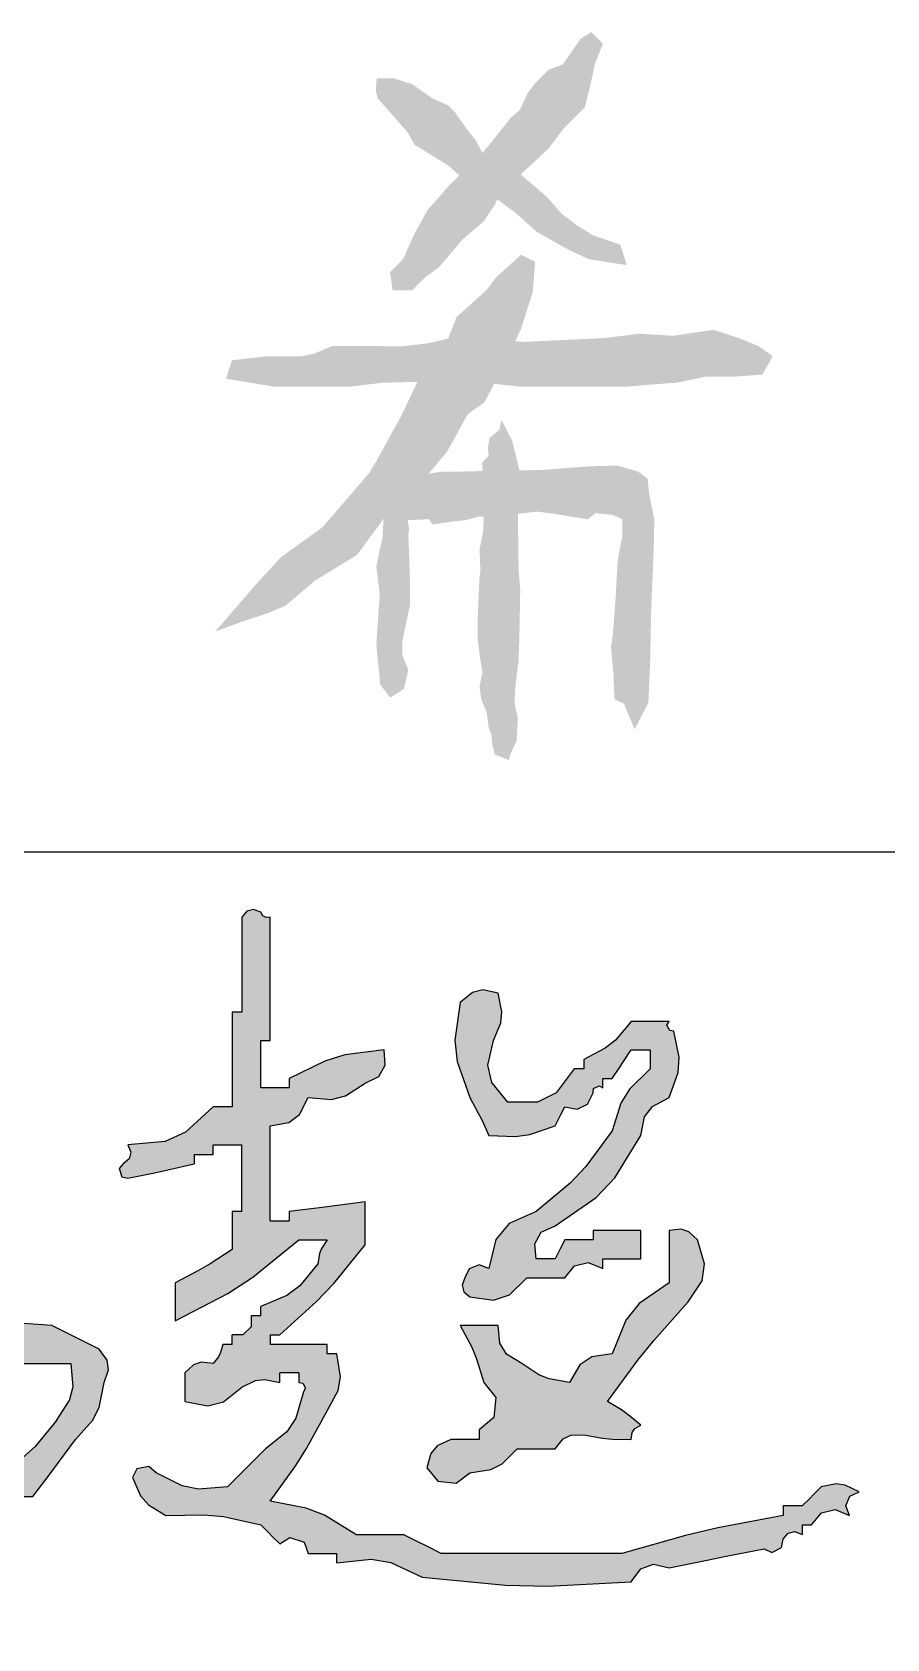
# Model space of a CAD drawing. Extents: x 4414382 to 4540065, y -615151 to -235742.
# Drawn here: x 4515491 to 4516116, y -419363 to -418188 of the extents above; entities that cross this region are included whole.
import ezdxf

# ---------------------------------------------------------------- set-up
doc = ezdxf.new("R2010")
doc.units = 0
doc.header["$LTSCALE"] = 1000
doc.header["$MEASUREMENT"] = 0
doc.layers.get('0').update_dxf_attribs({"linetype": 'CONTINUOUS'})
doc.layers.add('HATCH', color=8, linetype='CONTINUOUS')

# ---------------------------------------------------------------- blocks, each defined once
blk = doc.blocks.new('韩超')
h = blk.add_hatch(color=256)
h.dxf.hatch_style = 1
h.paths.add_polyline_path([(0.787849, 0.514197), (0.777955, 0.527898), (0.77346, 0.562754), (0.78123, 0.586063), (0.805739, 0.61125), (0.805739, 0.625142), (0.819631, 0.625142), (0.818004, 0.635027), (0.823773, 0.643681), (0.833523, 0.64598), (0.860867, 0.674873), (0.870953, 0.696725), (0.875199, 0.736279), (0.836353, 0.74757), (0.816903, 0.753127), (0.777955, 0.764063), (0.777955, 0.777955), (0.791847, 0.777955), (0.791847, 0.819631), (0.801775, 0.820971), (0.80763, 0.824875), (0.812685, 0.833523), (0.832189, 0.847055), (0.839321, 0.866071), (0.833523, 0.889091), (0.791847, 0.889091), (0.776856, 0.916298), (0.7735, 0.934755), (0.777955, 0.965498), (0.770329, 0.984025), (0.756314, 0.993368), (0.736279, 0.993282), (0.716867, 0.977277), (0.713907, 0.950644), (0.729333, 0.930768), (0.740061, 0.911103), (0.737625, 0.891618), (0.722387, 0.875199), (0.694603, 0.875199), (0.683489, 0.864086), (0.677932, 0.858529), (0.666819, 0.847415), (0.638572, 0.845181), (0.624291, 0.842325), (0.597358, 0.833523), (0.597358, 0.791847), (0.643081, 0.794876), (0.666726, 0.800787), (0.708495, 0.819631), (0.708495, 0.833523), (0.736279, 0.833523), (0.736279, 0.791847), (0.718733, 0.774249), (0.705317, 0.767541), (0.680711, 0.764063), (0.680711, 0.750171), (0.666819, 0.750171), (0.658732, 0.72359), (0.639033, 0.708815), (0.61125, 0.708495), (0.596777, 0.690733), (0.592946, 0.675409), (0.597358, 0.652926), (0.623512, 0.642026), (0.64687, 0.646697), (0.666819, 0.666819), (0.722387, 0.666819), (0.738834, 0.631134), (0.742077, 0.608437), (0.736279, 0.569574), (0.708495, 0.569574), (0.682162, 0.535076), (0.663824, 0.519794), (0.625142, 0.500114), (0.625142, 0.47233), (0.61125, 0.47233), (0.589715, 0.441777), (0.574435, 0.428025), (0.54179, 0.409816), (0.527664, 0.400538), (0.510468, 0.403404), (0.500114, 0.416762), (0.500114, 0.569574), (0.524623, 0.594762), (0.532393, 0.618071), (0.527898, 0.652926), (0.514006, 0.652926), (0.514006, 0.847415), (0.500114, 0.847415), (0.500114, 0.875199), (0.486416, 0.877514), (0.478388, 0.883536), (0.47233, 0.896037), (0.438162, 0.892345), (0.420863, 0.888021), (0.388977, 0.875199), (0.388977, 0.847415), (0.375085, 0.847415), (0.379444, 0.836821), (0.376971, 0.826928), (0.368139, 0.819631), (0.356965, 0.793593), (0.353947, 0.778504), (0.354247, 0.750171), (0.337644, 0.741703), (0.330222, 0.726858), (0.333409, 0.708495), (0.347301, 0.708495), (0.347301, 0.666819), (0.332737, 0.655189), (0.327028, 0.643772), (0.326463, 0.625142), (0.32344, 0.619715), (0.327253, 0.612088), (0.333409, 0.61125), (0.333409, 0.583466), (0.305625, 0.583466), (0.302565, 0.667178), (0.306887, 0.710398), (0.326463, 0.791847), (0.3234, 0.8474), (0.32482, 0.875797), (0.333409, 0.930768), (0.375085, 0.930768), (0.375085, 0.94466), (0.430654, 0.94466), (0.482374, 0.970498), (0.50707, 0.987931), (0.548736, 1.028012), (0.542559, 1.028676), (0.538615, 1.036564), (0.54179, 1.041904), (0.514006, 1.041904), (0.514006, 1.055796), (0.462884, 1.052445), (0.433869, 1.058893), (0.388977, 1.08358), (0.305625, 1.08358), (0.305625, 1.139148), (0.281985, 1.161307), (0.266841, 1.170393), (0.236165, 1.180825), (0.238399, 1.152578), (0.241255, 1.138297), (0.250057, 1.111364), (0.263949, 1.111364), (0.263949, 1.041904), (0.277841, 1.041904), (0.277841, 0.930768), (0.250057, 0.930768), (0.200194, 0.90821), (0.175186, 0.897095), (0.125028, 0.875199), (0.097454, 0.881715), (0.078516, 0.877928), (0.055568, 0.861307), (0.050109, 0.847376), (0.0559, 0.8329), (0.06946, 0.826577), (0.152955, 0.845407), (0.194635, 0.855133), (0.277841, 0.875199), (0.277841, 0.708495), (0.266727, 0.675154), (0.261171, 0.658483), (0.250057, 0.625142), (0.255939, 0.530696), (0.258718, 0.483462), (0.263949, 0.388977), (0.286969, 0.38318), (0.305985, 0.390311), (0.319517, 0.409816), (0.344599, 0.428141), (0.359268, 0.435475), (0.388977, 0.444546), (0.388977, 0.458438), (0.40287, 0.458438), (0.40287, 0.416762), (0.388977, 0.416762), (0.340729, 0.364454), (0.31168, 0.341215), (0.250057, 0.305625), (0.250057, 0.291733), (0.236165, 0.291733), (0.231424, 0.268639), (0.217583, 0.254798), (0.194489, 0.250057), (0.194489, 0.236165), (0.180597, 0.236165), (0.148793, 0.216524), (0.134276, 0.200394), (0.118082, 0.166705), (0.127514, 0.14947), (0.152825, 0.145854), (0.166705, 0.159759), (0.185336, 0.17447), (0.198563, 0.17943), (0.222273, 0.180597), (0.222273, 0.194489), (0.277841, 0.194489), (0.311245, 0.220472), (0.333233, 0.229896), (0.375085, 0.236165), (0.375085, 0.250057), (0.40287, 0.250057), (0.420685, 0.221738), (0.422698, 0.197582), (0.409816, 0.166705), (0.396068, 0.142401), (0.398473, 0.118345), (0.416762, 0.097244), (0.43433, 0.097627), (0.444154, 0.100901), (0.458438, 0.111136), (0.458438, 0.263949), (0.47233, 0.263949), (0.524193, 0.298154), (0.552768, 0.312442), (0.61125, 0.333409), (0.61125, 0.40287), (0.621931, 0.39652), (0.637706, 0.404407), (0.639034, 0.416762), (0.680711, 0.416762), (0.680711, 0.430654), (0.736279, 0.430654), (0.736279, 0.416762), (0.750171, 0.416762), (0.750171, 0.305625), (0.735269, 0.297653), (0.731714, 0.276323), (0.743225, 0.263949), (0.754517, 0.192544), (0.755945, 0.155413), (0.750171, 0.083352), (0.791847, 0.083352), (0.791847, 0.263949), (0.833523, 0.263949), (0.837499, 0.253205), (0.852744, 0.249394), (0.861307, 0.257003), (0.883535, 0.265338), (0.894648, 0.269506), (0.916876, 0.277841), (0.916876, 0.291733), (0.94466, 0.291733), (0.969894, 0.324902), (0.982398, 0.341574), (1.007174, 0.375085), (1.032146, 0.402761), (1.041693, 0.421855), (1.04885, 0.458438), (1.055218, 0.477023), (1.053221, 0.491001), (1.041904, 0.50706), (0.972444, 0.54179), (0.910919, 0.546316), (0.877697, 0.541786), (0.819631, 0.520952), (0.805828, 0.5112)])
h.paths.add_polyline_path([(0.791847, 0.458438), (0.805739, 0.458438), (0.82241, 0.469551), (0.847415, 0.486222), (1.000228, 0.486222), (1.003038, 0.45197), (0.997988, 0.431769), (0.97939, 0.40287), (0.948039, 0.36501), (0.929334, 0.347744), (0.889091, 0.319517), (0.889091, 0.305625), (0.805739, 0.305625), (0.805739, 0.291733), (0.791847, 0.291733)], flags=16)
h.paths.add_polyline_path([(0.750171, 0.500114), (0.736279, 0.500114), (0.725165, 0.489), (0.719608, 0.483443), (0.708495, 0.47233), (0.694603, 0.47233), (0.694603, 0.486222), (0.688447, 0.48706), (0.684633, 0.494686), (0.687657, 0.500114), (0.701182, 0.516386), (0.715167, 0.52238), (0.736279, 0.520952), (0.736943, 0.514775), (0.744831, 0.510831), (0.750171, 0.514006)], flags=16)
h.paths.add_polyline_path([(0.791847, 0.666819), (0.793521, 0.674497), (0.785633, 0.682384), (0.777955, 0.680711), (0.777955, 0.694603), (0.791847, 0.694603), (0.792194, 0.70849), (0.806202, 0.718996), (0.819631, 0.715441), (0.833192, 0.709118), (0.838982, 0.694641), (0.833523, 0.680711), (0.805739, 0.680711), (0.805739, 0.666819)], flags=16)
h.paths.add_polyline_path([(0.527898, 0.361193), (0.527898, 0.333409), (0.517217, 0.339759), (0.501443, 0.331871), (0.500114, 0.319517), (0.458438, 0.319517), (0.458438, 0.347301), (0.466116, 0.345628), (0.474003, 0.353515), (0.47233, 0.361193)], flags=16)
h.paths.add_polyline_path([(0.47233, 0.40287), (0.47233, 0.388977), (0.430654, 0.388977), (0.42898, 0.396656), (0.436867, 0.404543), (0.444546, 0.40287), (0.444546, 0.430654), (0.458438, 0.430654), (0.452088, 0.419973), (0.459976, 0.404198)], flags=16)
h.paths.add_polyline_path([(0.47233, 0.604304), (0.464836, 0.588169), (0.458643, 0.580427), (0.444546, 0.569574), (0.444546, 0.555682), (0.430654, 0.555682), (0.432327, 0.548004), (0.42444, 0.540117), (0.416762, 0.54179), (0.416762, 0.527898), (0.40287, 0.527898), (0.39467, 0.507807), (0.386422, 0.49791), (0.368139, 0.486222), (0.333409, 0.486222), (0.327612, 0.509242), (0.334743, 0.528258), (0.354247, 0.54179), (0.384775, 0.569612), (0.400056, 0.583504), (0.430654, 0.61125), (0.446814, 0.616197), (0.458647, 0.614224)], flags=16)
h.paths.add_polyline_path([(0.458438, 0.666819), (0.426908, 0.659351), (0.410404, 0.649448), (0.388977, 0.625142), (0.361193, 0.625142), (0.354844, 0.635823), (0.362731, 0.651598), (0.375085, 0.652926), (0.375085, 0.722387), (0.390598, 0.753922), (0.396359, 0.771203), (0.40287, 0.805739), (0.416762, 0.805739), (0.416762, 0.833523), (0.430654, 0.833523), (0.434629, 0.844267), (0.449874, 0.848078), (0.458438, 0.840469), (0.459102, 0.834292), (0.466989, 0.830348), (0.47233, 0.833523), (0.47233, 0.764063), (0.458438, 0.764063)], flags=16)
h.paths.add_polyline_path([(0.40287, 0.347301), (0.40287, 0.305625), (0.388977, 0.305625), (0.360889, 0.27915), (0.342496, 0.268422), (0.305625, 0.257003), (0.294367, 0.254885), (0.286778, 0.256782), (0.277841, 0.263949), (0.277841, 0.277841), (0.291733, 0.277841), (0.319459, 0.305683), (0.333352, 0.319575), (0.361193, 0.347301)], flags=16)
h.paths.add_polyline_path([(0.430654, 1.000228), (0.416762, 1.000228), (0.39813, 0.985517), (0.384903, 0.980557), (0.361193, 0.97939), (0.347067, 0.970112), (0.329871, 0.972978), (0.319517, 0.986336), (0.319517, 1.055796), (0.347301, 1.055796), (0.376072, 1.035613), (0.395527, 1.029128), (0.430654, 1.028012)], flags=16)
h = blk.add_hatch(color=256)
h.dxf.hatch_style = 1
h.paths.add_polyline_path([(1.542018, 0.208381), (1.519791, 0.219494), (1.508677, 0.225051), (1.48645, 0.236165), (1.416989, 0.236165), (1.371255, 0.264232), (1.344642, 0.274582), (1.291961, 0.284787), (1.328443, 0.335457), (1.345237, 0.362046), (1.375313, 0.416762), (1.391241, 0.446575), (1.394603, 0.466747), (1.389205, 0.500114), (1.375313, 0.500114), (1.375313, 0.514006), (1.291961, 0.514006), (1.291961, 0.527898), (1.305853, 0.527898), (1.359796, 0.576664), (1.385101, 0.603375), (1.430881, 0.659873), (1.430881, 0.722387), (1.386427, 0.71683), (1.3642, 0.714052), (1.319745, 0.708495), (1.319745, 0.694603), (1.291961, 0.694603), (1.291961, 0.833523), (1.31926, 0.838693), (1.334923, 0.85044), (1.347529, 0.875199), (1.381781, 0.872389), (1.401982, 0.877439), (1.430881, 0.896037), (1.450883, 0.906123), (1.460131, 0.922307), (1.458666, 0.94466), (1.401114, 0.937345), (1.371819, 0.928557), (1.319745, 0.902983), (1.319745, 0.889091), (1.278069, 0.889091), (1.278069, 0.958552), (1.291961, 0.958552), (1.291961, 1.139148), (1.285806, 1.138304), (1.281086, 1.140664), (1.278069, 1.146094), (1.267308, 1.150023), (1.257931, 1.147679), (1.250285, 1.139148), (1.250285, 1.000228), (1.236393, 1.000228), (1.236393, 0.861307), (1.208609, 0.861307), (1.168183, 0.824416), (1.138053, 0.811024), (1.08358, 0.805739), (1.087939, 0.795145), (1.085465, 0.785252), (1.076634, 0.777955), (1.071121, 0.771113), (1.075065, 0.759282), (1.08358, 0.757117), (1.122533, 0.76519), (1.141984, 0.769358), (1.180825, 0.777955), (1.180825, 0.791847), (1.208609, 0.791847), (1.208609, 0.805739), (1.250285, 0.805739), (1.250285, 0.708495), (1.236393, 0.708495), (1.236393, 0.652926), (1.203973, 0.631977), (1.187234, 0.622213), (1.15304, 0.604304), (1.15304, 0.548736), (1.229739, 0.588318), (1.266619, 0.612432), (1.333637, 0.666819), (1.375313, 0.666819), (1.366995, 0.654381), (1.363975, 0.646831), (1.361421, 0.632088), (1.335054, 0.599814), (1.316435, 0.58585), (1.278069, 0.569574), (1.278069, 0.555682), (1.264177, 0.555682), (1.26415, 0.539965), (1.25211, 0.527924), (1.236393, 0.527898), (1.236393, 0.514006), (1.222501, 0.514006), (1.219217, 0.502022), (1.216226, 0.496039), (1.208609, 0.486222), (1.191149, 0.488205), (1.17971, 0.484393), (1.166932, 0.47233), (1.166932, 0.430654), (1.200708, 0.424307), (1.223469, 0.429997), (1.250285, 0.451492), (1.27048, 0.461183), (1.283894, 0.46286), (1.305853, 0.458438), (1.305853, 0.47233), (1.333637, 0.47233), (1.333637, 0.458438), (1.339793, 0.4576), (1.343606, 0.449973), (1.340583, 0.444546), (1.32937, 0.406076), (1.316213, 0.38634), (1.285015, 0.361193), (1.229447, 0.305625), (1.187056, 0.302553), (1.163204, 0.307323), (1.125256, 0.326463), (1.114566, 0.33576), (1.096818, 0.332211), (1.090526, 0.319517), (1.102438, 0.292491), (1.113943, 0.279343), (1.139148, 0.263949), (1.194983, 0.265062), (1.223561, 0.262204), (1.278069, 0.250057), (1.289183, 0.238943), (1.294739, 0.233386), (1.305853, 0.222273), (1.320568, 0.231877), (1.341519, 0.224893), (1.347529, 0.208381), (1.389205, 0.208381), (1.389205, 0.194489), (1.439628, 0.1998), (1.468259, 0.195028), (1.514234, 0.173651), (1.635959, 0.161998), (1.69773, 0.160594), (1.819859, 0.166705), (1.833779, 0.185933), (1.852296, 0.192877), (1.875427, 0.187543), (1.930995, 0.198656), (1.958779, 0.204213), (2.014348, 0.215327), (2.025534, 0.209917), (2.039748, 0.217024), (2.042132, 0.229219), (2.049428, 0.23805), (2.059322, 0.240524), (2.069916, 0.236165), (2.069916, 0.250057), (2.083808, 0.250057), (2.098401, 0.26772), (2.118188, 0.272666), (2.139376, 0.263949), (2.133917, 0.27788), (2.139708, 0.292356), (2.153268, 0.298679), (2.133073, 0.308371), (2.119659, 0.310047), (2.0977, 0.305625), (2.086586, 0.294512), (2.08103, 0.288955), (2.069916, 0.277841), (2.042132, 0.277841), (2.042132, 0.263949), (1.946785, 0.245868), (1.899372, 0.234712), (1.805967, 0.208381)])
h = blk.add_hatch(color=256)
h.dxf.hatch_style = 1
h.paths.add_polyline_path([(1.611478, 0.625142), (1.597547, 0.630601), (1.583071, 0.624811), (1.576748, 0.61125), (1.572819, 0.60049), (1.575163, 0.591112), (1.583694, 0.583466), (1.61855, 0.578971), (1.641859, 0.586741), (1.667046, 0.61125), (1.680938, 0.61125), (1.722615, 0.61125), (1.737208, 0.628913), (1.756995, 0.63386), (1.778183, 0.625142), (1.778183, 0.639034), (1.833751, 0.639034), (1.833751, 0.655705), (1.833751, 0.66404), (1.833751, 0.680711), (1.805967, 0.680711), (1.792075, 0.680711), (1.764291, 0.680711), (1.764291, 0.666819), (1.722615, 0.666819), (1.717058, 0.655705), (1.714279, 0.650148), (1.708723, 0.639034), (1.69483, 0.639034), (1.680938, 0.639034), (1.678868, 0.661339), (1.688455, 0.678116), (1.708723, 0.687657), (1.768692, 0.728785), (1.795922, 0.757527), (1.833751, 0.819631), (1.839429, 0.846829), (1.850907, 0.862133), (1.875427, 0.875199), (1.888443, 0.91196), (1.890032, 0.934206), (1.882373, 0.972444), (1.876196, 0.973108), (1.872252, 0.980995), (1.875427, 0.986336), (1.861535, 0.986336), (1.819859, 0.986336), (1.796859, 0.959188), (1.781933, 0.947248), (1.750399, 0.930768), (1.750399, 0.916876), (1.736507, 0.916876), (1.71031, 0.882162), (1.682751, 0.868382), (1.639262, 0.868253), (1.61591, 0.897042), (1.610049, 0.922442), (1.618424, 0.958552), (1.629264, 0.984285), (1.6309, 1.000642), (1.62537, 1.028012), (1.602888, 1.032424), (1.587563, 1.028593), (1.569802, 1.01412), (1.562035, 0.958817), (1.56513, 0.927869), (1.583694, 0.875199), (1.595758, 0.853473), (1.601336, 0.842318), (1.611478, 0.819631), (1.650742, 0.818134), (1.671448, 0.821092), (1.708723, 0.833523), (1.714279, 0.844637), (1.717058, 0.850194), (1.722615, 0.861307), (1.740978, 0.85812), (1.755823, 0.865542), (1.764291, 0.882145), (1.764955, 0.888322), (1.772842, 0.892266), (1.778183, 0.889091), (1.778183, 0.902983), (1.792075, 0.902983), (1.803189, 0.919654), (1.808745, 0.927989), (1.819859, 0.94466), (1.847643, 0.94466), (1.847643, 0.916876), (1.817381, 0.887163), (1.804962, 0.866982), (1.792075, 0.826577), (1.753545, 0.774398), (1.730689, 0.750113), (1.680938, 0.708495), (1.641359, 0.690689), (1.621854, 0.667284)])
h = blk.add_hatch(color=256)
h.dxf.hatch_style = 1
h.paths.add_polyline_path([(1.831635, 0.573795), (1.812227, 0.549535), (1.792075, 0.500114), (1.762292, 0.496094), (1.744726, 0.484384), (1.729561, 0.458438), (1.700075, 0.463546), (1.684975, 0.469586), (1.6601, 0.486222), (1.637668, 0.49978), (1.627728, 0.515685), (1.62537, 0.54179), (1.603143, 0.54179), (1.592029, 0.54179), (1.569802, 0.54179), (1.586675, 0.509854), (1.593737, 0.492906), (1.604532, 0.458438), (1.621804, 0.436498), (1.61886, 0.407063), (1.597586, 0.388977), (1.597586, 0.375085), (1.55591, 0.375085), (1.536306, 0.36578), (1.526798, 0.35437), (1.52118, 0.333409), (1.537185, 0.313997), (1.563818, 0.311038), (1.583694, 0.326463), (1.614401, 0.331156), (1.630976, 0.339443), (1.653154, 0.361193), (1.667046, 0.361193), (1.708723, 0.361193), (1.720352, 0.375758), (1.731769, 0.381467), (1.750399, 0.382031), (1.77782, 0.376762), (1.791938, 0.37535), (1.819859, 0.375085), (1.821199, 0.385013), (1.825102, 0.390868), (1.833751, 0.395924), (1.815429, 0.411271), (1.805589, 0.418299), (1.785129, 0.430654), (1.829593, 0.491137), (1.853312, 0.520437), (1.903211, 0.57652), (1.923495, 0.606919), (1.927312, 0.631729), (1.917103, 0.666819), (1.904326, 0.678881), (1.892887, 0.682694), (1.875427, 0.680711), (1.875427, 0.650148), (1.875427, 0.634867), (1.875427, 0.604304)])
for p, q in [((1.257931, 1.147679), (1.250285, 1.139148)), ((1.250285, 1.139148), (1.250285, 1.000228)), ((1.267308, 1.150023), (1.257931, 1.147679)), ((1.278069, 1.146094), (1.267308, 1.150023)), ((1.281086, 1.140664), (1.278069, 1.146094)), ((1.285806, 1.138304), (1.281086, 1.140664)), ((1.291961, 1.139148), (1.285806, 1.138304)), ((1.291961, 0.958552), (1.291961, 1.139148)), ((1.569802, 1.01412), (1.562035, 0.958817)), ((1.587563, 1.028593), (1.569802, 1.01412)), ((1.602888, 1.032424), (1.587563, 1.028593)), ((1.62537, 1.028012), (1.602888, 1.032424)), ((1.6309, 1.000642), (1.62537, 1.028012)), ((1.236393, 1.000228), (1.236393, 0.861307)), ((1.250285, 1.000228), (1.236393, 1.000228)), ((1.629264, 0.984285), (1.6309, 1.000642)), ((1.618424, 0.958552), (1.629264, 0.984285)), ((1.819859, 0.986336), (1.796859, 0.959188)), ((1.861535, 0.986336), (1.819859, 0.986336)), ((1.875427, 0.986336), (1.861535, 0.986336)), ((1.872252, 0.980995), (1.875427, 0.986336)), ((1.876196, 0.973108), (1.872252, 0.980995)), ((1.882373, 0.972444), (1.876196, 0.973108)), ((1.890032, 0.934206), (1.882373, 0.972444)), ((1.278069, 0.958552), (1.291961, 0.958552)), ((1.278069, 0.889091), (1.278069, 0.958552)), ((1.458666, 0.94466), (1.401114, 0.937345)), ((1.460131, 0.922307), (1.458666, 0.94466)), ((1.562035, 0.958817), (1.56513, 0.927869)), ((1.610049, 0.922442), (1.618424, 0.958552)), ((1.781933, 0.947248), (1.750399, 0.930768)), ((1.796859, 0.959188), (1.781933, 0.947248)), ((1.808745, 0.927989), (1.819859, 0.94466)), ((1.819859, 0.94466), (1.847643, 0.94466)), ((1.847643, 0.94466), (1.847643, 0.916876)), ((1.371819, 0.928557), (1.319745, 0.902983)), ((1.401114, 0.937345), (1.371819, 0.928557)), ((1.450883, 0.906123), (1.460131, 0.922307)), ((1.56513, 0.927869), (1.583694, 0.875199)), ((1.61591, 0.897042), (1.610049, 0.922442)), ((1.736507, 0.916876), (1.71031, 0.882162)), ((1.750399, 0.916876), (1.736507, 0.916876)), ((1.750399, 0.930768), (1.750399, 0.916876)), ((1.792075, 0.902983), (1.803189, 0.919654)), ((1.803189, 0.919654), (1.808745, 0.927989)), ((1.847643, 0.916876), (1.817381, 0.887163)), ((1.888443, 0.91196), (1.890032, 0.934206)), ((1.319745, 0.902983), (1.319745, 0.889091)), ((1.401982, 0.877439), (1.430881, 0.896037)), ((1.430881, 0.896037), (1.450883, 0.906123)), ((1.639262, 0.868253), (1.61591, 0.897042)), ((1.778183, 0.902983), (1.792075, 0.902983)), ((1.778183, 0.889091), (1.778183, 0.902983)), ((1.875427, 0.875199), (1.888443, 0.91196)), ((1.319745, 0.889091), (1.278069, 0.889091)), ((1.334923, 0.85044), (1.347529, 0.875199)), ((1.347529, 0.875199), (1.381781, 0.872389)), ((1.381781, 0.872389), (1.401982, 0.877439)), ((1.583694, 0.875199), (1.595758, 0.853473)), ((1.71031, 0.882162), (1.682751, 0.868382)), ((1.755823, 0.865542), (1.764291, 0.882145)), ((1.764291, 0.882145), (1.764955, 0.888322)), ((1.764955, 0.888322), (1.772842, 0.892266)), ((1.772842, 0.892266), (1.778183, 0.889091)), ((1.817381, 0.887163), (1.804962, 0.866982)), ((1.850907, 0.862133), (1.875427, 0.875199)), ((1.208609, 0.861307), (1.168183, 0.824416)), ((1.236393, 0.861307), (1.208609, 0.861307)), ((1.31926, 0.838693), (1.334923, 0.85044)), ((1.595758, 0.853473), (1.601336, 0.842318)), ((1.682751, 0.868382), (1.639262, 0.868253)), ((1.714279, 0.844637), (1.717058, 0.850194)), ((1.717058, 0.850194), (1.722615, 0.861307)), ((1.722615, 0.861307), (1.740978, 0.85812)), ((1.740978, 0.85812), (1.755823, 0.865542)), ((1.804962, 0.866982), (1.792075, 0.826577)), ((1.833751, 0.819631), (1.839429, 0.846829)), ((1.839429, 0.846829), (1.850907, 0.862133)), ((1.168183, 0.824416), (1.138053, 0.811024)), ((1.291961, 0.833523), (1.31926, 0.838693)), ((1.291961, 0.694603), (1.291961, 0.833523)), ((1.601336, 0.842318), (1.611478, 0.819631)), ((1.671448, 0.821092), (1.708723, 0.833523)), ((1.708723, 0.833523), (1.714279, 0.844637)), ((1.792075, 0.826577), (1.753545, 0.774398)), ((1.138053, 0.811024), (1.08358, 0.805739)), ((1.08358, 0.805739), (1.087939, 0.795145)), ((1.208609, 0.791847), (1.208609, 0.805739)), ((1.208609, 0.805739), (1.250285, 0.805739)), ((1.250285, 0.708495), (1.250285, 0.805739)), ((1.611478, 0.819631), (1.650742, 0.818134)), ((1.650742, 0.818134), (1.671448, 0.821092)), ((1.795922, 0.757527), (1.833751, 0.819631)), ((1.076634, 0.777955), (1.071121, 0.771113)), ((1.085465, 0.785252), (1.076634, 0.777955)), ((1.087939, 0.795145), (1.085465, 0.785252)), ((1.141984, 0.769358), (1.180825, 0.777955)), ((1.180825, 0.791847), (1.208609, 0.791847)), ((1.180825, 0.791847), (1.180825, 0.777955)), ((1.071121, 0.771113), (1.075065, 0.759282)), ((1.075065, 0.759282), (1.08358, 0.757117)), ((1.08358, 0.757117), (1.122533, 0.76519)), ((1.122533, 0.76519), (1.141984, 0.769358)), ((1.753545, 0.774398), (1.730689, 0.750113)), ((1.768692, 0.728785), (1.795922, 0.757527)), ((1.730689, 0.750113), (1.680938, 0.708495)), ((1.708723, 0.687657), (1.768692, 0.728785)), ((1.236393, 0.708495), (1.236393, 0.652926)), ((1.250285, 0.708495), (1.236393, 0.708495)), ((1.3642, 0.714052), (1.319745, 0.708495)), ((1.319745, 0.708495), (1.319745, 0.694603)), ((1.386427, 0.71683), (1.3642, 0.714052)), ((1.430881, 0.722387), (1.386427, 0.71683)), ((1.430881, 0.659873), (1.430881, 0.722387)), ((1.680938, 0.708495), (1.641359, 0.690689)), ((1.291961, 0.694603), (1.319745, 0.694603)), ((1.641359, 0.690689), (1.621854, 0.667284)), ((1.688455, 0.678116), (1.708723, 0.687657)), ((1.892887, 0.682694), (1.875427, 0.680711)), ((1.904326, 0.678881), (1.892887, 0.682694)), ((1.266619, 0.612432), (1.333637, 0.666819)), ((1.333637, 0.666819), (1.375313, 0.666819)), ((1.375313, 0.666819), (1.366995, 0.654381)), ((1.385101, 0.603375), (1.430881, 0.659873)), ((1.621854, 0.667284), (1.611478, 0.625142)), ((1.678868, 0.661339), (1.688455, 0.678116)), ((1.680938, 0.639034), (1.678868, 0.661339)), ((1.722615, 0.666819), (1.717058, 0.655705)), ((1.764291, 0.666819), (1.722615, 0.666819)), ((1.792075, 0.680711), (1.764291, 0.680711)), ((1.764291, 0.680711), (1.764291, 0.666819)), ((1.805967, 0.680711), (1.792075, 0.680711)), ((1.833751, 0.680711), (1.805967, 0.680711)), ((1.833751, 0.66404), (1.833751, 0.680711)), ((1.833751, 0.655705), (1.833751, 0.66404)), ((1.875427, 0.680711), (1.875427, 0.650148)), ((1.917103, 0.666819), (1.904326, 0.678881)), ((1.927312, 0.631729), (1.917103, 0.666819)), ((1.236393, 0.652926), (1.203973, 0.631977)), ((1.363975, 0.646831), (1.361421, 0.632088)), ((1.366995, 0.654381), (1.363975, 0.646831)), ((1.69483, 0.639034), (1.680938, 0.639034)), ((1.708723, 0.639034), (1.69483, 0.639034)), ((1.714279, 0.650148), (1.708723, 0.639034)), ((1.717058, 0.655705), (1.714279, 0.650148)), ((1.778183, 0.625142), (1.778183, 0.639034)), ((1.778183, 0.639034), (1.833751, 0.639034)), ((1.833751, 0.639034), (1.833751, 0.655705)), ((1.875427, 0.650148), (1.875427, 0.634867)), ((1.875427, 0.634867), (1.875427, 0.604304)), ((1.187234, 0.622213), (1.15304, 0.604304)), ((1.203973, 0.631977), (1.187234, 0.622213)), ((1.229739, 0.588318), (1.266619, 0.612432)), ((1.361421, 0.632088), (1.335054, 0.599814)), ((1.576748, 0.61125), (1.572819, 0.60049)), ((1.583071, 0.624811), (1.576748, 0.61125)), ((1.597547, 0.630601), (1.583071, 0.624811)), ((1.611478, 0.625142), (1.597547, 0.630601)), ((1.641859, 0.586741), (1.667046, 0.61125)), ((1.667046, 0.61125), (1.680938, 0.61125)), ((1.680938, 0.61125), (1.722615, 0.61125)), ((1.722615, 0.61125), (1.737208, 0.628913)), ((1.737208, 0.628913), (1.756995, 0.63386)), ((1.756995, 0.63386), (1.778183, 0.625142)), ((1.923495, 0.606919), (1.927312, 0.631729)), ((1.15304, 0.604304), (1.15304, 0.548736)), ((1.15304, 0.548736), (1.229739, 0.588318)), ((1.335054, 0.599814), (1.316435, 0.58585)), ((1.359796, 0.576664), (1.385101, 0.603375)), ((1.572819, 0.60049), (1.575163, 0.591112)), ((1.575163, 0.591112), (1.583694, 0.583466)), ((1.875427, 0.604304), (1.831635, 0.573795)), ((1.903211, 0.57652), (1.923495, 0.606919)), ((1.316435, 0.58585), (1.278069, 0.569574)), ((1.278069, 0.555682), (1.278069, 0.569574)), ((1.305853, 0.527898), (1.359796, 0.576664)), ((1.583694, 0.583466), (1.61855, 0.578971)), ((1.61855, 0.578971), (1.641859, 0.586741)), ((1.831635, 0.573795), (1.812227, 0.549535)), ((1.853312, 0.520437), (1.903211, 0.57652)), ((0.972444, 0.54179), (0.910919, 0.546316)), ((1.041904, 0.50706), (0.972444, 0.54179)), ((1.264177, 0.555682), (1.26415, 0.539965)), ((1.278069, 0.555682), (1.264177, 0.555682)), ((1.592029, 0.54179), (1.569802, 0.54179)), ((1.569802, 0.54179), (1.586675, 0.509854)), ((1.603143, 0.54179), (1.592029, 0.54179)), ((1.62537, 0.54179), (1.603143, 0.54179)), ((1.627728, 0.515685), (1.62537, 0.54179)), ((1.812227, 0.549535), (1.792075, 0.500114)), ((1.25211, 0.527924), (1.236393, 0.527898)), ((1.236393, 0.514006), (1.236393, 0.527898)), ((1.26415, 0.539965), (1.25211, 0.527924)), ((1.291961, 0.527898), (1.291961, 0.514006)), ((1.291961, 0.527898), (1.305853, 0.527898)), ((1.829593, 0.491137), (1.853312, 0.520437)), ((1.053221, 0.491001), (1.041904, 0.50706)), ((1.216226, 0.496039), (1.208609, 0.486222)), ((1.219217, 0.502022), (1.216226, 0.496039)), ((1.222501, 0.514006), (1.219217, 0.502022)), ((1.236393, 0.514006), (1.222501, 0.514006)), ((1.375313, 0.514006), (1.291961, 0.514006)), ((1.375313, 0.500114), (1.375313, 0.514006)), ((1.389205, 0.500114), (1.375313, 0.500114)), ((1.394603, 0.466747), (1.389205, 0.500114)), ((1.586675, 0.509854), (1.593737, 0.492906)), ((1.637668, 0.49978), (1.627728, 0.515685)), ((1.6601, 0.486222), (1.637668, 0.49978)), ((1.762292, 0.496094), (1.744726, 0.484384)), ((1.792075, 0.500114), (1.762292, 0.496094)), ((0.847415, 0.486222), (1.000228, 0.486222)), ((1.000228, 0.486222), (1.003038, 0.45197)), ((1.04885, 0.458438), (1.055218, 0.477023)), ((1.055218, 0.477023), (1.053221, 0.491001)), ((1.17971, 0.484393), (1.166932, 0.47233)), ((1.166932, 0.47233), (1.166932, 0.430654)), ((1.191149, 0.488205), (1.17971, 0.484393)), ((1.208609, 0.486222), (1.191149, 0.488205)), ((1.333637, 0.47233), (1.305853, 0.47233)), ((1.305853, 0.458438), (1.305853, 0.47233)), ((1.333637, 0.47233), (1.333637, 0.458438)), ((1.593737, 0.492906), (1.604532, 0.458438)), ((1.684975, 0.469586), (1.6601, 0.486222)), ((1.744726, 0.484384), (1.729561, 0.458438)), ((1.785129, 0.430654), (1.829593, 0.491137)), ((1.003038, 0.45197), (0.997988, 0.431769)), ((1.041693, 0.421855), (1.04885, 0.458438)), ((1.223469, 0.429997), (1.250285, 0.451492)), ((1.250285, 0.451492), (1.27048, 0.461183)), ((1.27048, 0.461183), (1.283894, 0.46286)), ((1.283894, 0.46286), (1.305853, 0.458438)), ((1.333637, 0.458438), (1.339793, 0.4576)), ((1.339793, 0.4576), (1.343606, 0.449973)), ((1.343606, 0.449973), (1.340583, 0.444546)), ((1.375313, 0.416762), (1.391241, 0.446575)), ((1.391241, 0.446575), (1.394603, 0.466747)), ((1.604532, 0.458438), (1.621804, 0.436498)), ((1.700075, 0.463546), (1.684975, 0.469586)), ((1.729561, 0.458438), (1.700075, 0.463546)), ((0.97939, 0.40287), (0.997988, 0.431769)), ((1.166932, 0.430654), (1.200708, 0.424307)), ((1.200708, 0.424307), (1.223469, 0.429997)), ((1.340583, 0.444546), (1.32937, 0.406076)), ((1.621804, 0.436498), (1.61886, 0.407063)), ((1.805589, 0.418299), (1.785129, 0.430654)), ((0.97939, 0.40287), (0.948039, 0.36501)), ((1.007174, 0.375085), (1.032146, 0.402761)), ((1.032146, 0.402761), (1.041693, 0.421855)), ((1.32937, 0.406076), (1.316213, 0.38634)), ((1.345237, 0.362046), (1.375313, 0.416762)), ((1.61886, 0.407063), (1.597586, 0.388977)), ((1.815429, 0.411271), (1.805589, 0.418299)), ((1.833751, 0.395924), (1.815429, 0.411271)), ((1.316213, 0.38634), (1.285015, 0.361193)), ((1.597586, 0.388977), (1.597586, 0.375085)), ((1.720352, 0.375758), (1.731769, 0.381467)), ((1.731769, 0.381467), (1.750399, 0.382031)), ((1.750399, 0.382031), (1.77782, 0.376762)), ((1.77782, 0.376762), (1.791938, 0.37535)), ((1.819859, 0.375085), (1.821199, 0.385013)), ((1.821199, 0.385013), (1.825102, 0.390868)), ((1.825102, 0.390868), (1.833751, 0.395924)), ((0.929334, 0.347744), (0.948039, 0.36501)), ((0.982398, 0.341574), (1.007174, 0.375085)), ((1.285015, 0.361193), (1.229447, 0.305625)), ((1.328443, 0.335457), (1.345237, 0.362046)), ((1.526798, 0.35437), (1.52118, 0.333409)), ((1.536306, 0.36578), (1.526798, 0.35437)), ((1.55591, 0.375085), (1.536306, 0.36578)), ((1.597586, 0.375085), (1.55591, 0.375085)), ((1.630976, 0.339443), (1.653154, 0.361193)), ((1.653154, 0.361193), (1.667046, 0.361193)), ((1.667046, 0.361193), (1.708723, 0.361193)), ((1.708723, 0.361193), (1.720352, 0.375758)), ((1.791938, 0.37535), (1.819859, 0.375085)), ((0.969894, 0.324902), (0.982398, 0.341574)), ((1.096818, 0.332211), (1.090526, 0.319517)), ((1.114566, 0.33576), (1.096818, 0.332211)), ((1.125256, 0.326463), (1.114566, 0.33576)), ((1.291961, 0.284787), (1.328443, 0.335457)), ((1.52118, 0.333409), (1.537185, 0.313997)), ((1.583694, 0.326463), (1.614401, 0.331156)), ((1.614401, 0.331156), (1.630976, 0.339443)), ((0.94466, 0.291733), (0.969894, 0.324902)), ((1.090526, 0.319517), (1.102438, 0.292491)), ((1.163204, 0.307323), (1.125256, 0.326463)), ((1.187056, 0.302553), (1.163204, 0.307323)), ((1.229447, 0.305625), (1.187056, 0.302553)), ((1.537185, 0.313997), (1.563818, 0.311038)), ((1.563818, 0.311038), (1.583694, 0.326463)), ((2.0977, 0.305625), (2.086586, 0.294512)), ((2.119659, 0.310047), (2.0977, 0.305625)), ((2.133073, 0.308371), (2.119659, 0.310047)), ((2.153268, 0.298679), (2.133073, 0.308371)), ((0.916876, 0.291733), (0.94466, 0.291733)), ((1.102438, 0.292491), (1.113943, 0.279343)), ((1.344642, 0.274582), (1.291961, 0.284787)), ((2.08103, 0.288955), (2.069916, 0.277841)), ((2.086586, 0.294512), (2.08103, 0.288955)), ((2.133917, 0.27788), (2.139708, 0.292356)), ((2.139708, 0.292356), (2.153268, 0.298679)), ((1.113943, 0.279343), (1.139148, 0.263949)), ((1.139148, 0.263949), (1.194983, 0.265062)), ((1.194983, 0.265062), (1.223561, 0.262204)), ((1.223561, 0.262204), (1.278069, 0.250057)), ((1.371255, 0.264232), (1.344642, 0.274582)), ((1.416989, 0.236165), (1.371255, 0.264232)), ((2.042132, 0.263949), (1.946785, 0.245868)), ((2.069916, 0.277841), (2.042132, 0.277841)), ((2.042132, 0.277841), (2.042132, 0.263949)), ((2.083808, 0.250057), (2.098401, 0.26772)), ((2.098401, 0.26772), (2.118188, 0.272666)), ((2.118188, 0.272666), (2.139376, 0.263949)), ((2.139376, 0.263949), (2.133917, 0.27788)), ((1.278069, 0.250057), (1.289183, 0.238943)), ((1.289183, 0.238943), (1.294739, 0.233386)), ((1.416989, 0.236165), (1.48645, 0.236165)), ((1.508677, 0.225051), (1.48645, 0.236165)), ((1.946785, 0.245868), (1.899372, 0.234712)), ((2.042132, 0.229219), (2.049428, 0.23805)), ((2.049428, 0.23805), (2.059322, 0.240524)), ((2.059322, 0.240524), (2.069916, 0.236165)), ((2.069916, 0.250057), (2.083808, 0.250057)), ((2.069916, 0.250057), (2.069916, 0.236165)), ((1.294739, 0.233386), (1.305853, 0.222273)), ((1.305853, 0.222273), (1.320568, 0.231877)), ((1.320568, 0.231877), (1.341519, 0.224893)), ((1.341519, 0.224893), (1.347529, 0.208381)), ((1.519791, 0.219494), (1.508677, 0.225051)), ((1.542018, 0.208381), (1.519791, 0.219494)), ((1.899372, 0.234712), (1.805967, 0.208381)), ((1.958779, 0.204213), (2.014348, 0.215327)), ((2.014348, 0.215327), (2.025534, 0.209917)), ((2.025534, 0.209917), (2.039748, 0.217024)), ((2.039748, 0.217024), (2.042132, 0.229219)), ((1.347529, 0.208381), (1.389205, 0.208381)), ((1.389205, 0.194489), (1.389205, 0.208381)), ((1.389205, 0.194489), (1.439628, 0.1998)), ((1.439628, 0.1998), (1.468259, 0.195028)), ((1.468259, 0.195028), (1.514234, 0.173651)), ((1.805967, 0.208381), (1.542018, 0.208381)), ((1.833779, 0.185933), (1.852296, 0.192877)), ((1.852296, 0.192877), (1.875427, 0.187543)), ((1.875427, 0.187543), (1.930995, 0.198656)), ((1.930995, 0.198656), (1.958779, 0.204213)), ((1.514234, 0.173651), (1.635959, 0.161998)), ((1.69773, 0.160594), (1.819859, 0.166705)), ((1.819859, 0.166705), (1.833779, 0.185933)), ((1.635959, 0.161998), (1.69773, 0.160594))]:
    blk.add_line(p, q)

msp = doc.modelspace()

# ---------------------------------------------------------------- hatches: boundary and pattern name
at = {"layer": 'HATCH'}
h = msp.add_hatch(color=0, dxfattribs=at)
h.paths.add_polyline_path([(4515867.8, -418308.6), (4515852.3, -418295.3), (4515848.3, -418291.9), (4515833, -418306.2), (4515831.2, -418310.1), (4515844.9, -418320.3), (4515859.8, -418333.7), (4515883.3, -418347), (4515898.2, -418353.9), (4515912.1, -418356.1), (4515926, -418358.2), (4515921.2, -418343.3), (4515900.9, -418336.3), (4515889.2, -418328.9), (4515878.5, -418320.9)])
h.paths.add_polyline_path([(4515848.3, -418291.9), (4515844.7, -418288.9), (4515835.7, -418283.1), (4515820.9, -418277.2), (4515820.4, -418276.3), (4515807.8, -418288.4), (4515803.5, -418292.7), (4515813.9, -418302.2), (4515829.9, -418309.1), (4515831.2, -418310.1), (4515833, -418306.2)])
h.paths.add_polyline_path([(4515880, -418258.1), (4515895.2, -418242.9), (4515899, -418227.7), (4515902.8, -418210.6), (4515908.5, -418196.4), (4515899.9, -418187.9), (4515892.3, -418192.6), (4515885.7, -418202.1), (4515879, -418211.6), (4515868.6, -418215.4), (4515859.1, -418224.9), (4515853.4, -418232.5), (4515847.7, -418244.8), (4515841.1, -418250.5), (4515829.7, -418264.7), (4515820.4, -418276.3), (4515820.9, -418277.2), (4515835.7, -418283.1), (4515844.7, -418288.9), (4515848.3, -418291.9), (4515857.2, -418283.7), (4515868.5, -418273.2)])
h.paths.add_polyline_path([(4515809.1, -418259), (4515800.1, -418246.2), (4515795.3, -418241.4), (4515783.5, -418236.1), (4515776.6, -418231.3), (4515769.1, -418226), (4515755.8, -418221.7), (4515743, -418221.7), (4515742.4, -418230.8), (4515743.7, -418236.1), (4515748.8, -418242), (4515756, -418250.2), (4515765.5, -418261), (4515770.7, -418270.2), (4515795.8, -418285.7), (4515803.5, -418292.7), (4515807.8, -418288.4), (4515820.4, -418276.3), (4515815.5, -418267)])
h.paths.add_polyline_path([(4515829.2, -418314.5), (4515831.2, -418310.1), (4515829.9, -418309.1), (4515813.9, -418302.2), (4515803.5, -418292.7), (4515796.8, -418299.1), (4515780.3, -418317.9), (4515770.8, -418334.9), (4515762.3, -418353.9), (4515752.8, -418363.4), (4515754.7, -418376.7), (4515768.9, -418376.7), (4515778.4, -418367.2), (4515788.8, -418359.6), (4515805.2, -418340.1), (4515821.1, -418326.4)])
h.paths.add_polyline_path([(4515857.2, -418377.6), (4515858.9, -418355.7), (4515848.7, -418350.6), (4515830.2, -418367.3), (4515823, -418376.8), (4515801.4, -418396.2), (4515795.3, -418412), (4515804.4, -418409.9), (4515844.4, -418413.8), (4515848.7, -418404.6)])
h.paths.add_polyline_path([(4515844.4, -418413.8), (4515804.4, -418409.9), (4515795.3, -418412), (4515794.4, -418414.3), (4515772.8, -418443.6), (4515805.8, -418442.7), (4515828.9, -418445.1), (4515836.9, -418429.9)])
h.paths.add_polyline_path([(4516032.6, -418424.9), (4516022.2, -418417.4), (4516008, -418411.6), (4515989.3, -418405.5), (4515960, -418409.9), (4515935.3, -418408.4), (4515908.8, -418411.6), (4515850.6, -418414.4), (4515844.4, -418413.8), (4515836.9, -418429.9), (4515828.9, -418445.1), (4515849.1, -418447.2), (4515887.9, -418447.2), (4515925.2, -418447.2), (4515941.6, -418445.7), (4515962.5, -418444.2), (4515983.4, -418439.8), (4516004.3, -418439.8), (4516025.1, -418438.3)])
h.paths.add_polyline_path([(4515794.4, -418414.3), (4515795.3, -418412), (4515779.1, -418415.6), (4515761.8, -418417.6), (4515734.2, -418417.4), (4515719.3, -418417.4), (4515710.4, -418417.4), (4515697.6, -418422.9), (4515688, -418424.9), (4515662.6, -418424.9), (4515637.3, -418427.8), (4515632.8, -418441.3), (4515668.6, -418447.2), (4515722.3, -418447.2), (4515747.7, -418444.2), (4515772.8, -418443.6)])
h.paths.add_polyline_path([(4515809.8, -418467.1), (4515821.7, -418458.7), (4515828.9, -418445.1), (4515805.8, -418442.7), (4515772.8, -418443.6), (4515760.8, -418468.8), (4515742.2, -418502.6), (4515737.4, -418510.4), (4515727.9, -418521.5), (4515703.4, -418549.9), (4515673, -418571.8), (4515654.4, -418592.1), (4515625, -418626.1), (4515644.2, -418619.1), (4515664.5, -418612.3), (4515676.3, -418607.3), (4515698.3, -418588.7), (4515728.7, -418570.1), (4515749.1, -418542.3), (4515779.4, -418512.7), (4515794.4, -418494.8)])
h.paths.add_polyline_path([(4515847.4, -418508.3), (4515826.4, -418508.6), (4515820.5, -418508.8), (4515820.9, -418516.4), (4515821.4, -418527.1), (4515820.9, -418537), (4515821.3, -418542.2), (4515832.7, -418541.5), (4515838.4, -418540.9), (4515846.3, -418540), (4515846.2, -418533.4)])
h.paths.add_polyline_path([(4515842.1, -418486.6), (4515834.2, -418471.3), (4515832.8, -418478.6), (4515825.5, -418484.6), (4515824.4, -418491.9), (4515824.9, -418497.8), (4515820.2, -418502.5), (4515820.5, -418508.8), (4515826.4, -418508.6), (4515847.4, -418508.3)])
h.paths.add_polyline_path([(4515820.9, -418516.4), (4515820.5, -418508.8), (4515804.2, -418509.2), (4515790.9, -418509.2), (4515781.1, -418510.7), (4515779.4, -418512.7), (4515749.1, -418542.3), (4515748.1, -418543.7), (4515747.2, -418558), (4515745.3, -418566.2), (4515742.8, -418578.9), (4515745.3, -418599.1), (4515743.4, -418625.7), (4515742.8, -418636.5), (4515744.7, -418655.5), (4515745.6, -418665), (4515752.9, -418674.5), (4515763, -418668.1), (4515766.2, -418654.2), (4515761.8, -418643.5), (4515761.8, -418633.3), (4515767.5, -418606.1), (4515767.5, -418594.1), (4515766.8, -418571.9), (4515766.2, -418555.5), (4515766.8, -418551), (4515765.6, -418544.7), (4515781.4, -418544.1), (4515783.9, -418547.9), (4515796.6, -418546), (4515808, -418544.7), (4515817.5, -418542.2), (4515821.3, -418542.2), (4515820.9, -418537), (4515821.4, -418527.1)])
h.paths.add_polyline_path([(4515941.1, -418514.3), (4515934.1, -418509.2), (4515918.9, -418504.8), (4515898, -418505.4), (4515873.3, -418507.3), (4515864.4, -418508), (4515847.4, -418508.3), (4515846.2, -418533.4), (4515846.3, -418540), (4515860.4, -418538.5), (4515869.5, -418539.6), (4515897.3, -418544.1), (4515903, -418539.6), (4515915.7, -418540.9), (4515922.6, -418544.1), (4515922.6, -418556.3), (4515919.4, -418573.4), (4515918.6, -418585.6), (4515917.8, -418601), (4515915.7, -418628.3), (4515914.4, -418637.8), (4515916.3, -418658.6), (4515916.3, -418662.4), (4515917, -418675.7), (4515923.9, -418678.9), (4515931.6, -418697.7), (4515941.7, -418678.3), (4515943, -418648.5), (4515943.8, -418608.3), (4515945.4, -418572.6), (4515946.1, -418544.1), (4515942.3, -418525.7)])
h.paths.add_polyline_path([(4515846.3, -418540), (4515838.4, -418540.9), (4515832.7, -418541.5), (4515821.3, -418542.2), (4515820.9, -418552.9), (4515818.2, -418566.2), (4515818.9, -418582.1), (4515818.2, -418586.8), (4515816.9, -418615.3), (4515816.9, -418631.9), (4515818.5, -418644.3), (4515820.3, -418656.3), (4515818.2, -418666.4), (4515819.5, -418675.7), (4515823.5, -418685.6), (4515824.9, -418696.3), (4515826.8, -418700.9), (4515827.5, -418708.2), (4515829.5, -418716.2), (4515839.5, -418720.1), (4515842.1, -418712.8), (4515845.4, -418706.2), (4515846.2, -418689.5), (4515843.8, -418678.6), (4515844.4, -418666.6), (4515846.8, -418647.3), (4515847.4, -418628.6), (4515848, -418596.1), (4515846.8, -418581)])

# ---------------------------------------------------------------- linework, layer by layer
msp.add_line((4513062.2, -418787.3), (4518562.2, -418787.3))

# ---------------------------------------------------------------- block references
at = {"xscale": 500, "yscale": 500, "zscale": 500}
msp.add_blockref('韩超', (4515019.2, -419404.5), dxfattribs=at)

doc.saveas('drawing.dxf')
